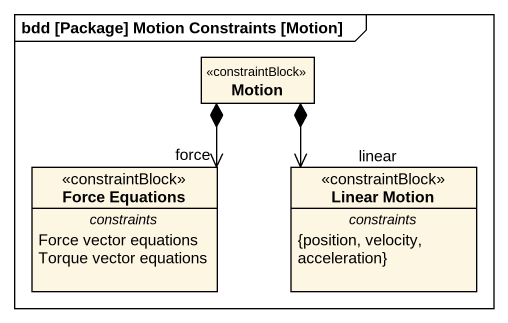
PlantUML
@startuml
mainframe bdd [Package] Motion Constraints [Motion]
hide circle
hide empty members
class Motion <<constraintBlock>>
class "Force Equations" as Force_Equations <<constraintBlock>> {
  -- constraints --
  Force vector equations
  Torque vector equations
}
class "Linear Motion" as Linear_Motion <<constraintBlock>> {
  -- constraints --
  {position, velocity, acceleration}
}
Motion *--> "force" Force_Equations
Motion *--> "linear" Linear_Motion
@enduml
